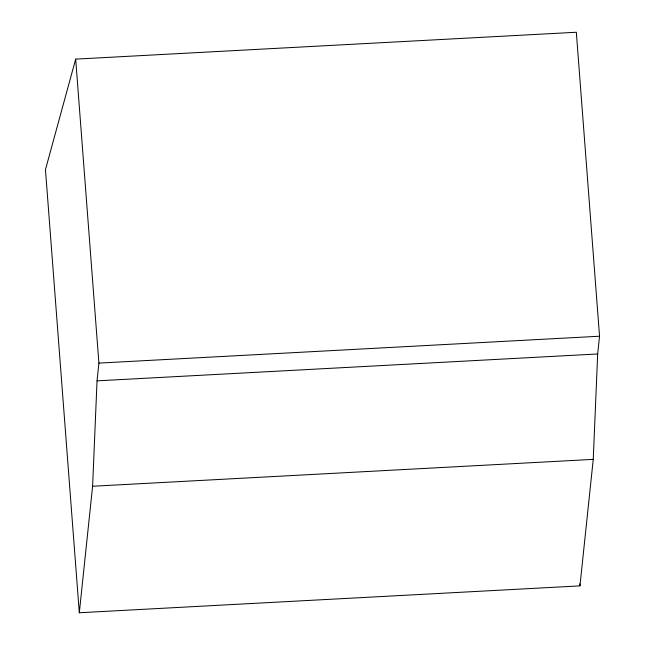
<?xml version="1.0" encoding="UTF-8"?>
<svg xmlns="http://www.w3.org/2000/svg" width="645" height="645" viewBox="0 0 645 645"><rect width="100%" height="100%" fill="white"/><g stroke="black" fill="none" stroke-linecap="round" stroke-linejoin="round"><path stroke-width="0.97" d="M79.311 612.75L92.606 486.249L97.04 380.848L98.903 363.103L75.683 59.122L576.324 32.25L599.544 336.222L597.681 353.968L593.247 459.377L579.944 585.878L79.311 612.75L45.456 169.651L75.683 59.122M98.903 363.103L599.544 336.222M97.04 380.848L597.681 353.968M92.606 486.249L593.247 459.377M579.791 583.862L579.944 585.878"/></g></svg>
